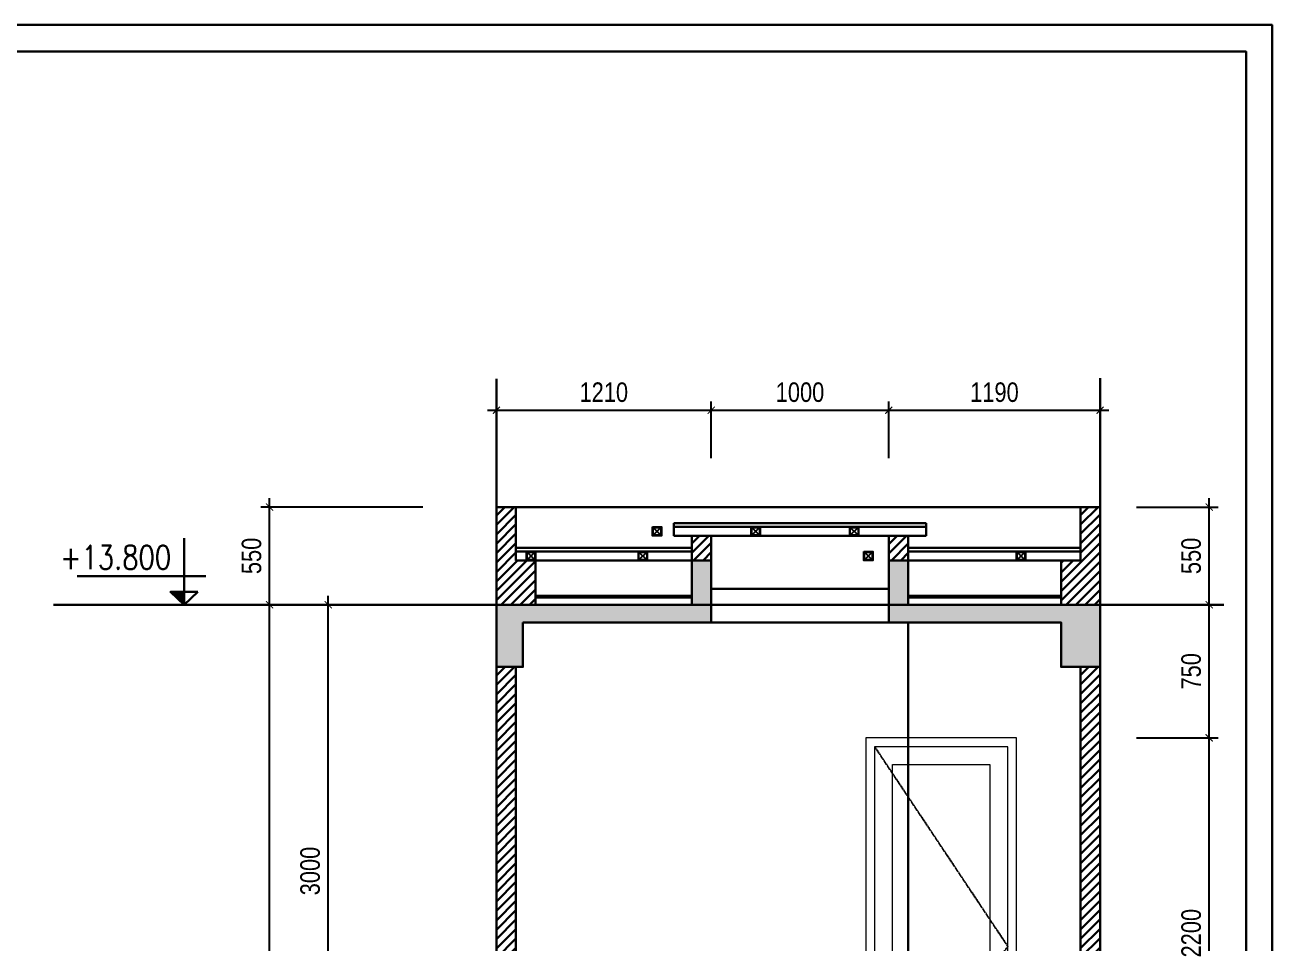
# Model space of a CAD drawing. Header units: millimetres. Extents: x -82962 to 19744, y -138000 to 4535.
# Drawn here: x -32541 to -25518, y -20415 to -15244 of the extents above; entities that cross this region are included whole.
import ezdxf

# ---------------------------------------------------------------- set-up
doc = ezdxf.new("R2010")
doc.units = ezdxf.units.MM
doc.header["$LTSCALE"] = 1000
doc.header["$MEASUREMENT"] = 0
doc.header["$PDMODE"] = 3
doc.linetypes.add('HIDDEN', pattern=[0.375, 0.25, -0.125])
doc.layers.get('0').update_dxf_attribs({"lineweight": 30})
doc.layers.get('DEFPOINTS').update_dxf_attribs({"color": 4, "lineweight": 30})
doc.layers.add('CCA - DOOR', color=34, linetype='Continuous', lineweight=20)
doc.layers.add('THAY', color=4, linetype='Continuous', lineweight=30)
doc.layers.add('net-vatlieu', color=250, linetype='Continuous')
doc.layers.add('THEP', color=30, linetype='Continuous')
doc.styles.add('dim', font='arial.ttf', dxfattribs={"width": 0.8})
doc.styles.add('ROMANO', font='ROMANS', dxfattribs={"width": 0.8, "bigfont": 'VNS'})
doc.linetypes.add('FENCELINE2', pattern='A,0.25,-0.1,[132,ltypeshp.shx,S=0.1,R=0,X=-0.1,Y=0],-0.1,1', length=1.45)
doc.dimstyles.new('1-100-100', dxfattribs={"dimscale": 0, "dimtxt": 2.2, "dimasz": 0.8, "dimexe": 1, "dimexo": 1, "dimgap": 0.9, "dimtad": 1, "dimdec": 0, "dimzin": 0, "dimdsep": 46, "dimtxsty": 'dim', "dimblk1": 'ARCHTICK', "dimblk2": 'ARCHTICK', "dimsah": 1, "dimcen": 1, "dimdle": 1, "dimclrd": 256, "dimclre": 256, "dimclrt": 1, "dimadec": 0, "dimazin": 0, "dimtfac": 0.0001, "dimtdec": 0, "dimtix": 1, "dimtmove": 2, "dimatfit": 3, "dimldrblk": 'DOT', "dimfxl": 100, "dimtolj": 1, "dimtzin": 0, "dimarcsym": 0})

# ---------------------------------------------------------------- blocks, each defined once
blk = doc.blocks.new('DTP')
at = {"layer": 'CCA - DOOR', "ltscale": 0.2}
blk.add_line((-154206.6, -128371.1), (-153456.6, -128371.1), dxfattribs=at)
for points in [[(-153406.6, -126181.1), (-154256.6, -126181.1), (-154256.6, -128381.1), (-153406.6, -128381.1)], [(-153456.6, -126231.1), (-154206.6, -126231.1), (-154206.6, -128381.1), (-153456.6, -128381.1)], [(-154106.6, -126331.1), (-153556.6, -126331.1), (-153556.6, -127481.1), (-154106.6, -127481.1)], [(-154106.6, -127581.1), (-153556.6, -127581.1), (-153556.6, -128271.1), (-154106.6, -128271.1)]]:
    blk.add_lwpolyline(points, close=True, dxfattribs=at)
blk.add_circle((-154155.7, -127536.5), 26.9, dxfattribs=at)
at = {"layer": 'net-vatlieu', "linetype": 'HIDDEN', "ltscale": 0.01}
blk.add_lwpolyline([(-154206.6, -126231.1), (-153456.6, -127356.1), (-154206.6, -128371.1)], dxfattribs=at)
blk = doc.blocks.new('_ARCHTICK')
at = {"color": 0, "linetype": 'ByBlock', "const_width": 0.15}
blk.add_lwpolyline([(-0.5, -0.5), (0.5, 0.5)], dxfattribs=at)
blk = doc.blocks.new('*D104')
at = {"layer": 'DEFPOINTS', "color": 0, "ltscale": 0.2, "transparency": 16777216}
for p in [(-31163.6, -18509.6), (-30250, -18509.6), (-30250, -31709.6)]:
    blk.add_point(p, dxfattribs=at)
at = {"layer": 'THAY', "lineweight": -2, "ltscale": 0.2, "transparency": 16777216}
for p, q in [((-31163.6, -31759.6), (-31163.6, -18459.6)), ((-30300, -18509.6), (-31213.6, -18509.6)), ((-30300, -31709.6), (-31213.6, -31709.6))]:
    blk.add_line(p, q, dxfattribs=at)
at = {"layer": 'THAY', "lineweight": -2, "ltscale": 0.2, "transparency": 16777216, "xscale": 40.00000032884259, "yscale": 40.00000032884259, "zscale": 40.00000032884259}
for p, rotation in [((-31163.6, -18509.6), 90), ((-31163.6, -31709.6), 270)]:
    blk.add_blockref('_ARCHTICK', p, dxfattribs=dict(at, rotation=rotation))
at = {"layer": 'THAY', "color": 1, "ltscale": 0.2, "transparency": 16777216, "insert": (-31264.8, -25109.6), "char_height": 110, "attachment_point": 5, "rotation": 90, "style": 'dim'}
blk.add_mtext('\\A1;13200', dxfattribs=at)
blk = doc.blocks.new('_DOT')
at = {"color": 0, "linetype": 'ByBlock', "ltscale": 10}
blk.add_line((-0.5, 0), (-1, 0), dxfattribs=at)
at = {"color": 0, "linetype": 'ByBlock', "ltscale": 10, "const_width": 0.5}
blk.add_lwpolyline([(-0.25, 0, 1), (0.25, 0, 1)], format="xyb", close=True, dxfattribs=at)
blk = doc.blocks.new('*D106')
at = {"layer": 'DEFPOINTS', "color": 0, "ltscale": 0.2, "transparency": 16777216}
for p in [(-30833.6, -18509.6), (-30250, -18509.6), (-30250, -21509.6)]:
    blk.add_point(p, dxfattribs=at)
at = {"layer": 'THAY', "lineweight": -2, "ltscale": 0.2, "transparency": 16777216}
for p, q in [((-30833.6, -21559.6), (-30833.6, -18459.6)), ((-30300, -18509.6), (-30883.6, -18509.6)), ((-30300, -21509.6), (-30883.6, -21509.6))]:
    blk.add_line(p, q, dxfattribs=at)
at = {"layer": 'THAY', "lineweight": -2, "ltscale": 0.2, "transparency": 16777216, "xscale": 40.00000032884259, "yscale": 40.00000032884259, "zscale": 40.00000032884259}
for p, rotation in [((-30833.6, -18509.6), 90), ((-30833.6, -21509.6), 270)]:
    blk.add_blockref('_ARCHTICK', p, dxfattribs=dict(at, rotation=rotation))
at = {"layer": 'THAY', "color": 1, "ltscale": 0.2, "transparency": 16777216, "insert": (-30934.8, -20009.6), "char_height": 110, "attachment_point": 5, "rotation": 90, "style": 'dim'}
blk.add_mtext('\\A1;3000', dxfattribs=at)
blk = doc.blocks.new('*D107')
at = {"layer": 'DEFPOINTS', "color": 0, "ltscale": 0.2, "transparency": 16777216}
for p in [(-31163.6, -17959.6), (-30250, -17959.6), (-30250, -18509.6)]:
    blk.add_point(p, dxfattribs=at)
at = {"layer": 'THAY', "lineweight": -2, "ltscale": 0.2, "transparency": 16777216}
for p, q in [((-30300, -17959.6), (-31213.6, -17959.6)), ((-31163.6, -18559.6), (-31163.6, -17909.6)), ((-30300, -18509.6), (-31213.6, -18509.6))]:
    blk.add_line(p, q, dxfattribs=at)
at = {"layer": 'THAY', "lineweight": -2, "ltscale": 0.2, "transparency": 16777216, "xscale": 40.00000032884259, "yscale": 40.00000032884259, "zscale": 40.00000032884259}
for p, rotation in [((-31163.6, -17959.6), 90), ((-31163.6, -18509.6), 270)]:
    blk.add_blockref('_ARCHTICK', p, dxfattribs=dict(at, rotation=rotation))
at = {"layer": 'THAY', "color": 1, "ltscale": 0.2, "transparency": 16777216, "insert": (-31264.8, -18234.6), "char_height": 110, "attachment_point": 5, "rotation": 90, "style": 'dim'}
blk.add_mtext('\\A1;550', dxfattribs=at)
blk = doc.blocks.new('*D88')
at = {"layer": 'DEFPOINTS', "color": 0, "ltscale": 0.2, "transparency": 16777216}
for p in [(-26332, -19259.6), (-25872, -19259.6), (-26332, -21459.6)]:
    blk.add_point(p, dxfattribs=at)
at = {"layer": 'THAY', "lineweight": -2, "ltscale": 0.2, "transparency": 16777216}
for p, q in [((-25872, -21509.6), (-25872, -19209.6)), ((-26282, -19259.6), (-25822, -19259.6)), ((-26282, -21459.6), (-25822, -21459.6))]:
    blk.add_line(p, q, dxfattribs=at)
at = {"layer": 'THAY', "lineweight": -2, "ltscale": 0.2, "transparency": 16777216, "xscale": 40.00000032884259, "yscale": 40.00000032884259, "zscale": 40.00000032884259}
for p, rotation in [((-25872, -19259.6), 90), ((-25872, -21459.6), 270)]:
    blk.add_blockref('_ARCHTICK', p, dxfattribs=dict(at, rotation=rotation))
at = {"layer": 'THAY', "color": 1, "ltscale": 0.2, "transparency": 16777216, "insert": (-25973.2, -20359.6), "char_height": 110, "attachment_point": 5, "rotation": 90, "style": 'dim'}
blk.add_mtext('\\A1;2200', dxfattribs=at)
blk = doc.blocks.new('*D89')
at = {"layer": 'DEFPOINTS', "color": 0, "ltscale": 0.2, "transparency": 16777216}
for p in [(-26332, -18509.6), (-25872, -18509.6), (-26332, -19259.6)]:
    blk.add_point(p, dxfattribs=at)
at = {"layer": 'THAY', "lineweight": -2, "ltscale": 0.2, "transparency": 16777216}
for p, q in [((-25872, -19309.6), (-25872, -18459.6)), ((-26282, -18509.6), (-25822, -18509.6)), ((-26282, -19259.6), (-25822, -19259.6))]:
    blk.add_line(p, q, dxfattribs=at)
at = {"layer": 'THAY', "lineweight": -2, "ltscale": 0.2, "transparency": 16777216, "xscale": 40.00000032884259, "yscale": 40.00000032884259, "zscale": 40.00000032884259}
for p, rotation in [((-25872, -18509.6), 90), ((-25872, -19259.6), 270)]:
    blk.add_blockref('_ARCHTICK', p, dxfattribs=dict(at, rotation=rotation))
at = {"layer": 'THAY', "color": 1, "ltscale": 0.2, "transparency": 16777216, "insert": (-25973.2, -18884.6), "char_height": 110, "attachment_point": 5, "rotation": 90, "style": 'dim'}
blk.add_mtext('\\A1;750', dxfattribs=at)
blk = doc.blocks.new('*D90')
at = {"layer": 'DEFPOINTS', "color": 0, "ltscale": 0.2, "transparency": 16777216}
for p in [(-26332, -17959.6), (-25872, -17959.6), (-26332, -18509.6)]:
    blk.add_point(p, dxfattribs=at)
at = {"layer": 'THAY', "lineweight": -2, "ltscale": 0.2, "transparency": 16777216}
for p, q in [((-26282, -17959.6), (-25822, -17959.6)), ((-25872, -18559.6), (-25872, -17909.6)), ((-26282, -18509.6), (-25822, -18509.6))]:
    blk.add_line(p, q, dxfattribs=at)
at = {"layer": 'THAY', "lineweight": -2, "ltscale": 0.2, "transparency": 16777216, "xscale": 40.00000032884259, "yscale": 40.00000032884259, "zscale": 40.00000032884259}
for p, rotation in [((-25872, -17959.6), 90), ((-25872, -18509.6), 270)]:
    blk.add_blockref('_ARCHTICK', p, dxfattribs=dict(at, rotation=rotation))
at = {"layer": 'THAY', "color": 1, "ltscale": 0.2, "transparency": 16777216, "insert": (-25973.2, -18234.6), "char_height": 110, "attachment_point": 5, "rotation": 90, "style": 'dim'}
blk.add_mtext('\\A1;550', dxfattribs=at)
blk = doc.blocks.new('*D91')
at = {"layer": 'DEFPOINTS', "color": 0, "ltscale": 0.2, "transparency": 16777216}
for p in [(-28676.4, -17414.1), (-29886.4, -17734), (-28676.4, -17734)]:
    blk.add_point(p, dxfattribs=at)
at = {"layer": 'THAY', "lineweight": -2, "ltscale": 0.2, "transparency": 16777216}
for p, q in [((-29936.4, -17414.1), (-28626.4, -17414.1)), ((-29886.4, -17684), (-29886.4, -17364.1)), ((-28676.4, -17684), (-28676.4, -17364.1))]:
    blk.add_line(p, q, dxfattribs=at)
at = {"layer": 'THAY', "lineweight": -2, "ltscale": 0.2, "transparency": 16777216, "xscale": 40.00000032884259, "yscale": 40.00000032884259, "zscale": 40.00000032884259, "rotation": 180}
blk.add_blockref('_ARCHTICK', (-29886.4, -17414.1), dxfattribs=at)
at = {"layer": 'THAY', "lineweight": -2, "ltscale": 0.2, "transparency": 16777216, "xscale": 40.00000032884259, "yscale": 40.00000032884259, "zscale": 40.00000032884259}
blk.add_blockref('_ARCHTICK', (-28676.4, -17414.1), dxfattribs=at)
at = {"layer": 'THAY', "color": 1, "ltscale": 0.2, "transparency": 16777216, "insert": (-29281.4, -17313), "char_height": 110, "attachment_point": 5, "style": 'dim'}
blk.add_mtext('\\A1;1210', dxfattribs=at)
blk = doc.blocks.new('*D92')
at = {"layer": 'DEFPOINTS', "color": 0, "ltscale": 0.2, "transparency": 16777216}
for p in [(-27676.4, -17414.1), (-28676.4, -17734), (-27676.4, -17734)]:
    blk.add_point(p, dxfattribs=at)
at = {"layer": 'THAY', "lineweight": -2, "ltscale": 0.2, "transparency": 16777216}
for p, q in [((-28726.4, -17414.1), (-27626.4, -17414.1)), ((-28676.4, -17684), (-28676.4, -17364.1)), ((-27676.4, -17684), (-27676.4, -17364.1))]:
    blk.add_line(p, q, dxfattribs=at)
at = {"layer": 'THAY', "lineweight": -2, "ltscale": 0.2, "transparency": 16777216, "xscale": 40.00000032884259, "yscale": 40.00000032884259, "zscale": 40.00000032884259, "rotation": 180}
blk.add_blockref('_ARCHTICK', (-28676.4, -17414.1), dxfattribs=at)
at = {"layer": 'THAY', "lineweight": -2, "ltscale": 0.2, "transparency": 16777216, "xscale": 40.00000032884259, "yscale": 40.00000032884259, "zscale": 40.00000032884259}
blk.add_blockref('_ARCHTICK', (-27676.4, -17414.1), dxfattribs=at)
at = {"layer": 'THAY', "color": 1, "ltscale": 0.2, "transparency": 16777216, "insert": (-28176.4, -17313), "char_height": 110, "attachment_point": 5, "style": 'dim'}
blk.add_mtext('\\A1;1000', dxfattribs=at)
blk = doc.blocks.new('*D93')
at = {"layer": 'DEFPOINTS', "color": 0, "ltscale": 0.2, "transparency": 16777216}
for p in [(-26486.4, -17414.1), (-27676.4, -17734), (-26486.4, -17734)]:
    blk.add_point(p, dxfattribs=at)
at = {"layer": 'THAY', "lineweight": -2, "ltscale": 0.2, "transparency": 16777216}
for p, q in [((-27726.4, -17414.1), (-26436.4, -17414.1)), ((-27676.4, -17684), (-27676.4, -17364.1)), ((-26486.4, -17684), (-26486.4, -17364.1))]:
    blk.add_line(p, q, dxfattribs=at)
at = {"layer": 'THAY', "lineweight": -2, "ltscale": 0.2, "transparency": 16777216, "xscale": 40.00000032884259, "yscale": 40.00000032884259, "zscale": 40.00000032884259, "rotation": 180}
blk.add_blockref('_ARCHTICK', (-27676.4, -17414.1), dxfattribs=at)
at = {"layer": 'THAY', "lineweight": -2, "ltscale": 0.2, "transparency": 16777216, "xscale": 40.00000032884259, "yscale": 40.00000032884259, "zscale": 40.00000032884259}
blk.add_blockref('_ARCHTICK', (-26486.4, -17414.1), dxfattribs=at)
at = {"layer": 'THAY', "color": 1, "ltscale": 0.2, "transparency": 16777216, "insert": (-27081.4, -17313), "char_height": 110, "attachment_point": 5, "style": 'dim'}
blk.add_mtext('\\A1;1190', dxfattribs=at)
blk = doc.blocks.new('50x50')
at = {"layer": 'net-vatlieu', "ltscale": 0.2}
for points in [[(-106111.3, -122592.4), (-106067.3, -122636.4)], [(-106067.3, -122592.4), (-106111.3, -122636.4)]]:
    blk.add_lwpolyline(points, dxfattribs=at)
at = {"layer": 'THEP', "ltscale": 0.2}
blk.add_lwpolyline([(-106114.3, -122639.4), (-106114.3, -122589.4)], dxfattribs=at)
for points in [[(-106114.3, -122589.4), (-106064.3, -122589.4), (-106064.3, -122639.4), (-106114.3, -122639.4)], [(-106111.3, -122592.4), (-106067.3, -122592.4), (-106067.3, -122636.4), (-106111.3, -122636.4)]]:
    blk.add_lwpolyline(points, close=True, dxfattribs=at)

msp = doc.modelspace()

# ---------------------------------------------------------------- hatches: boundary and pattern name
at = {"layer": 'THAY', "ltscale": 0.2}
h = msp.add_hatch(dxfattribs=at)
h.set_pattern_fill('ANSI31', color=256, scale=300, style=0)
h.paths.add_polyline_path([(-26486.41903, -17959.63041), (-26596.41903, -17959.63041), (-26596.41903, -18259.63041), (-26706.41903, -18259.63041), (-26706.41903, -18509.63041), (-26486.41903, -18509.63041)])
h.paths.add_polyline_path([(-29776.41903, -18859.63041), (-29886.41903, -18859.63041), (-29886.41903, -21509.63041), (-29776.41903, -21509.63041)])
h.paths.add_polyline_path([(-29666.41903, -18259.63041), (-29776.41903, -18259.63041), (-29776.41903, -17959.63041), (-29886.41903, -17959.63041), (-29886.41903, -18509.63041), (-29666.41903, -18509.63041)])
h = msp.add_hatch(dxfattribs=at)
h.set_pattern_fill('ANSI31', color=256, scale=300, style=0)
h.set_pattern_definition([(45, (250, 0), (-26.516504, 26.516504), [])])
h.paths.add_polyline_path([(-28676.41903, -18121.03615), (-28786.41903, -18121.03615), (-28786.41903, -18259.63041), (-28676.41903, -18259.63041)])
h.paths.add_polyline_path([(-27566.41903, -18121.03615), (-27676.41903, -18121.03615), (-27676.41903, -18259.63041), (-27566.41903, -18259.63041), (-27566.41903, -18209.63041)])
h = msp.add_hatch(color=256, dxfattribs=at)
h.paths.add_polyline_path([(-26486.41903, -18509.63041), (-27566.41903, -18509.63041), (-27676.41903, -18509.63041), (-27676.41903, -18609.63041), (-26706.41903, -18609.63041), (-26706.41903, -18859.63041), (-26486.41903, -18859.63041)])
h.paths.add_polyline_path([(-27566.41903, -18259.63041), (-27676.41903, -18259.63041), (-27676.41903, -18509.63041), (-27566.41903, -18509.63041)])
h.paths.add_polyline_path([(-28676.41903, -18259.63041), (-28786.41903, -18259.63041), (-28786.41903, -18509.63041), (-28676.41903, -18509.63041)])
h.paths.add_polyline_path([(-28676.41903, -18509.63041), (-29886.41903, -18509.63041), (-29886.41903, -18859.63041), (-29736.41903, -18859.63041), (-29736.41903, -18609.63041), (-28676.41903, -18609.63041)])
h.paths.add_polyline_path([(-26486.41903, -21509.63041), (-27676.41903, -21509.63041), (-27676.41903, -21859.63041), (-27526.41903, -21859.63041), (-27526.41903, -21609.63041), (-26706.41903, -21609.63041), (-26706.41903, -21859.63041), (-26486.41903, -21859.63041)])
h = msp.add_hatch(dxfattribs=at)
h.set_pattern_fill('ANSI31', color=256, scale=300, style=0)
h.paths.add_polyline_path([(-26486.41903, -18859.63041), (-26596.41903, -18859.63041), (-26596.41903, -21509.63041), (-26486.41903, -21509.63041)])

# ---------------------------------------------------------------- linework, layer by layer
at = {"layer": 'THAY', "ltscale": 0.015}
for p, q in [((-29886.41903, -33120.97452), (-29886.41903, -17237.34962)), ((-26486.41903, -33117.64562), (-26486.41903, -17234.02072))]:
    msp.add_line(p, q, dxfattribs=at)
at = {"layer": 'THAY', "ltscale": 0.2}
for p, q in [((-29776.41903, -17959.63041), (-26596.41903, -17959.63041)), ((-31643.78841, -18509.63041), (-31643.78841, -18135.08977)), ((-31523.25649, -18348.12989), (-32248.00031, -18348.12989)), ((-31516.84516, -18509.63041), (-31850.82045, -18509.63041)), ((-28676.41903, -18609.63041), (-27676.41903, -18609.63041)), ((-27566.41903, -21459.63041), (-27566.41903, -18609.63041))]:
    msp.add_line(p, q, dxfattribs=at)
at = {"layer": 'THAY', "ltscale": 0.5}
for p, q in [((-27466.41903, -18051.03615), (-28886.41903, -18051.03615)), ((-27466.41903, -18071.03615), (-28886.41903, -18071.03615)), ((-28786.41903, -18189.63041), (-29776.41903, -18189.63041)), ((-26596.41903, -18189.63041), (-27566.41903, -18189.63041)), ((-28786.41903, -18209.63041), (-29776.41903, -18209.63041)), ((-26596.41903, -18209.63041), (-27566.41903, -18209.63041))]:
    msp.add_line(p, q, dxfattribs=at)
at = {"layer": 'THAY', "linetype": 'Continuous'}
for p, q in [((-28886.41903, -18121.03615), (-28886.41903, -18071.03615)), ((-27466.41903, -18121.03615), (-27466.41903, -18071.03615)), ((-27466.41903, -18121.03615), (-28886.41903, -18121.03615)), ((-29776.41903, -18259.63041), (-29776.41903, -18209.63041)), ((-28786.41903, -18259.63041), (-29776.41903, -18259.63041)), ((-28786.41903, -18259.63041), (-28786.41903, -18209.63041)), ((-26596.41903, -18259.63041), (-27566.41903, -18259.63041)), ((-29886.41903, -18859.63041), (-29886.41903, -21859.63041)), ((-29776.41903, -21509.63041), (-29776.41903, -18859.63041)), ((-26596.41903, -21509.63041), (-26596.41903, -18859.63041)), ((-26486.41903, -21509.63041), (-26486.41903, -18859.63041))]:
    msp.add_line(p, q, dxfattribs=at)
at = {"layer": 'THAY', "linetype": 'FENCELINE2', "ltscale": 0.12}
msp.add_line((-28676.41903, -18419.63041), (-27676.41903, -18419.63041), dxfattribs=at)
at = {"layer": 'THAY', "ltscale": 0.2}
for points in [[(-40951.19082, -15243.66073), (-40951.19082, -37216.98635), (-25518.01165, -37216.98635), (-25518.01165, -15243.66073)], [(-40796.96266, -15393.9476), (-40796.96266, -37066.69948), (-25664.35722, -37066.69948), (-25664.35722, -15393.9476)], [(-31567.18706, -18437.60854), (-31721.89608, -18437.60854), (-31643.78841, -18509.63041)]]:
    msp.add_lwpolyline(points, close=True, dxfattribs=at)
at = {"layer": 'THAY', "linetype": 'Continuous'}
for points in [[(-29886.41903, -18509.63041), (-29666.41903, -18509.63041), (-29666.41903, -18259.63041), (-29776.41903, -18259.63041), (-29776.41903, -17959.63041), (-29886.41903, -17959.63041), (-29886.41903, -18509.63041)], [(-26486.41903, -18509.63041), (-26706.41903, -18509.63041), (-26706.41903, -18259.63041), (-26596.41903, -18259.63041), (-26596.41903, -17959.63041), (-26486.41903, -17959.63041), (-26486.41903, -18509.63041)]]:
    msp.add_lwpolyline(points, dxfattribs=at)
at = {"layer": 'THAY', "ltscale": 0.5}
for points in [[(-28886.41903, -18071.03615), (-28886.41903, -18051.03615)], [(-27466.41903, -18071.03615), (-27466.41903, -18051.03615)], [(-29776.41903, -18209.63041), (-29776.41903, -18189.63041)], [(-28786.41903, -18209.63041), (-28786.41903, -18189.63041)], [(-29666.41903, -18459.63041), (-28786.41903, -18459.63041)], [(-29666.41903, -18469.63041), (-28786.41903, -18469.63041)], [(-27566.41903, -18459.63041), (-26706.41903, -18459.63041)], [(-27566.41903, -18469.63041), (-26706.41903, -18469.63041)]]:
    msp.add_lwpolyline(points, dxfattribs=at)
at = {"layer": 'THAY', "linetype": 'Continuous'}
for points in [[(-28786.41903, -18259.63041), (-28676.41903, -18259.63041), (-28676.41903, -18121.03615), (-28786.41903, -18121.03615)], [(-27676.41903, -18259.63041), (-27566.41903, -18259.63041), (-27566.41903, -18121.03615), (-27676.41903, -18121.03615)]]:
    msp.add_lwpolyline(points, close=True, dxfattribs=at)
at = {"layer": 'THAY', "ltscale": 0.2}
for points in [[(-29736.41903, -18609.63041), (-29736.41903, -18859.63041), (-29886.41903, -18859.63041), (-29886.41903, -18509.63041), (-28786.41903, -18509.63041), (-28786.41903, -18259.63041), (-28676.41903, -18259.63041), (-28676.41903, -18609.63041), (-29736.41903, -18609.63041)], [(-27676.41903, -18609.63041), (-27676.41903, -18259.63041), (-27566.41903, -18259.63041), (-27566.41903, -18509.63041), (-26486.41903, -18509.63041), (-26486.41903, -18859.63041), (-26706.41903, -18859.63041), (-26706.41903, -18609.63041), (-27676.41903, -18609.63041)]]:
    msp.add_lwpolyline(points, dxfattribs=at)
at = {"layer": 'THAY', "ltscale": 0.015}
msp.add_lwpolyline([(-32381.33972, -18509.63041), (-25789.12662, -18509.63041)], dxfattribs=at)
at = {"layer": 'THAY', "ltscale": 0.2}
msp.add_solid([(-31643.78841, -18437.60854), (-31721.89608, -18437.60854), (-31643.78841, -18509.63041), (-31721.89608, -18437.60854)], dxfattribs=at)

# ---------------------------------------------------------------- block references
at = {"layer": 'THAY'}
for name, p in [('50x50', (77107.88317, 104518.41173)), ('50x50', (77662.88317, 104518.41173)), ('50x50', (78217.88317, 104518.41173)), ('50x50', (76397.88317, 104379.81747)), ('50x50', (77027.88317, 104379.81747)), ('50x50', (78297.88317, 104379.81747)), ('50x50', (79157.88317, 104379.81747)), ('DTP', (126450.15183, 106921.47725))]:
    msp.add_blockref(name, p, dxfattribs=at)

# ---------------------------------------------------------------- texts
at = {"layer": 'THAY', "ltscale": 0.2, "style": 'ROMANO', "width": 0.8}
msp.add_text('+13.800', height=133.95375, dxfattribs=at).set_placement((-32342.34477, -18309.60186))

# ---------------------------------------------------------------- dimensions: what is measured, and where the dimension line sits
at = {"layer": 'THAY', "ltscale": 0.2}
for base, p1, p2, picture, middle in [((-28676.41903, -17414.14786), (-29886.41903, -17734.01813), (-28676.41903, -17734.01813), '*D91', (-29281.41903, -17312.98483)), ((-27676.41903, -17414.14786), (-28676.41903, -17734.01813), (-27676.41903, -17734.01813), '*D92', (-28176.41903, -17312.98483)), ((-26486.41903, -17414.14786), (-27676.41903, -17734.01813), (-26486.41903, -17734.01813), '*D93', (-27081.41903, -17312.98483))]:
    dim = msp.add_linear_dim(base=base, p1=p1, p2=p2, dimstyle='1-100-100', override={"dimscale": 50}, dxfattribs=at)
    dim.commit()
    dim.dimension.update_dxf_attribs({"geometry": picture, "text_midpoint": middle})
for base, p1, p2, picture, middle in [((-31163.61711, -17959.63041), (-30249.96751, -18509.63041), (-30249.96751, -17959.63041), '*D107', (-31264.78014, -18234.63041)), ((-25871.99261, -17959.63041), (-26332.01936, -18509.63041), (-26332.01936, -17959.63041), '*D90', (-25973.15564, -18234.63041)), ((-31163.61711, -18509.63041), (-30249.96751, -31709.63041), (-30249.96751, -18509.63041), '*D104', (-31264.81765, -25109.63041)), ((-30833.6171, -18509.63041), (-30249.96751, -21509.63041), (-30249.96751, -18509.63041), '*D106', (-30934.81765, -20009.63041)), ((-25871.99261, -18509.63041), (-26332.01936, -19259.63041), (-26332.01936, -18509.63041), '*D89', (-25973.15564, -18884.63041)), ((-25871.99261, -19259.63041), (-26332.01936, -21459.63041), (-26332.01936, -19259.63041), '*D88', (-25973.15564, -20359.63041))]:
    dim = msp.add_linear_dim(base=base, p1=p1, p2=p2, angle=90, dimstyle='1-100-100', override={"dimscale": 50}, dxfattribs=at)
    dim.commit()
    dim.dimension.update_dxf_attribs({"geometry": picture, "text_midpoint": middle})

doc.saveas('drawing.dxf')
